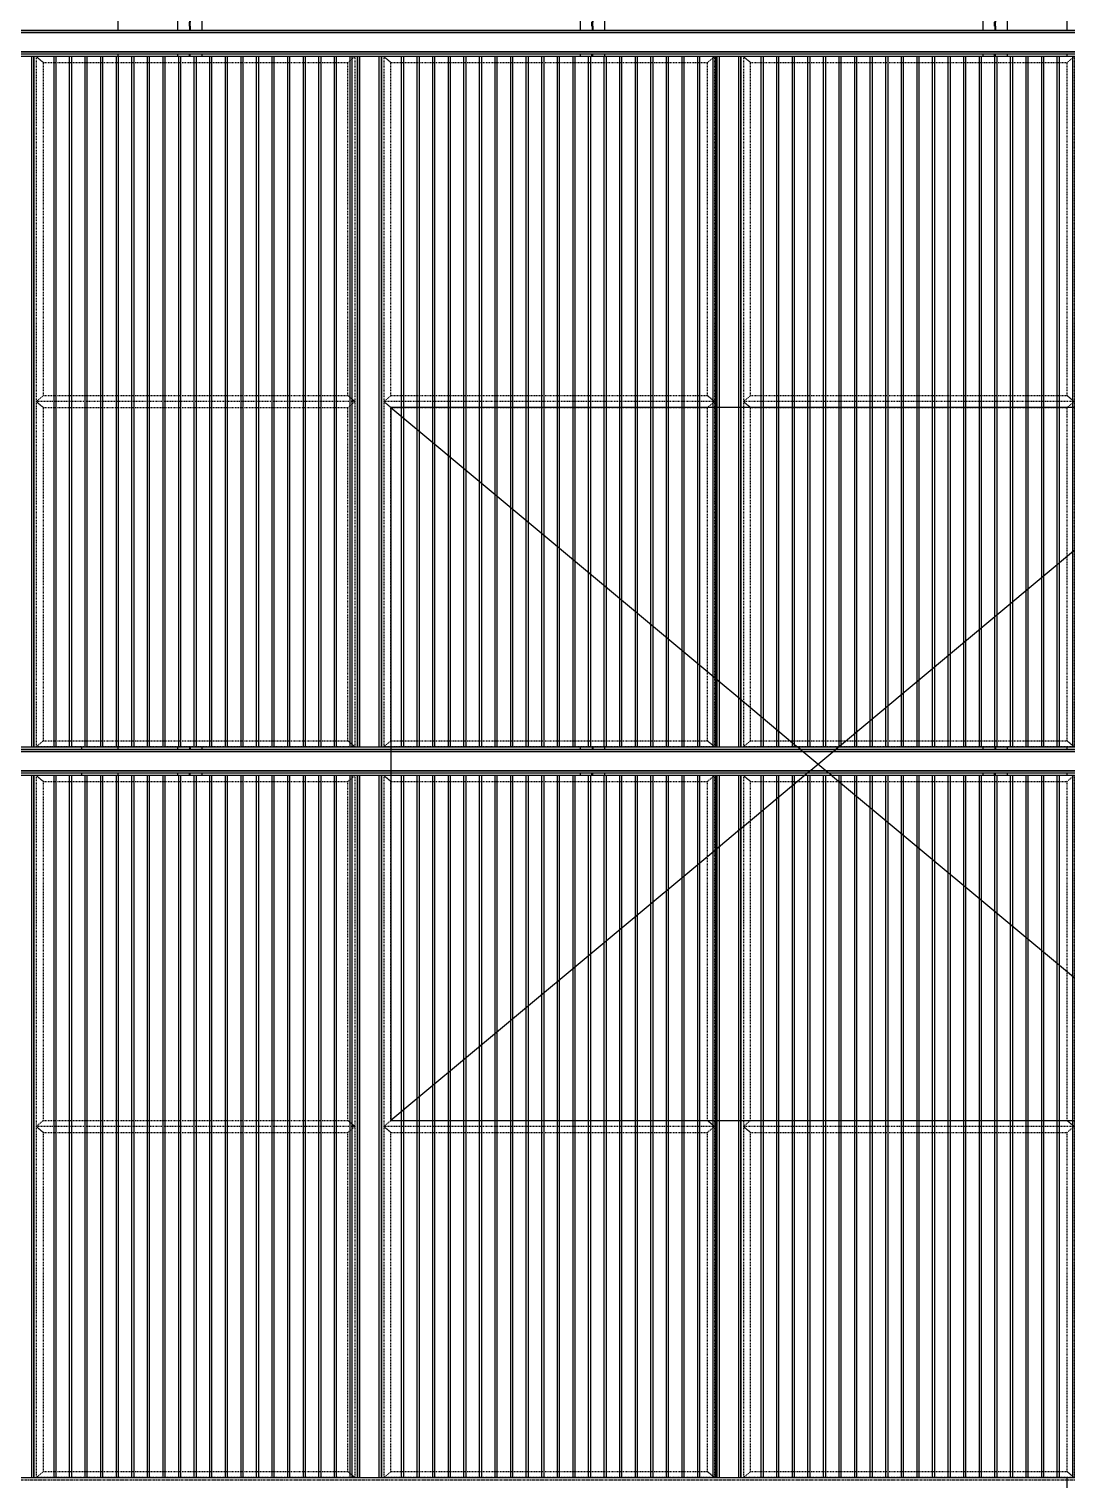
# Model space of a CAD drawing. Header units: millimetres. Extents: x 2519235 to 7246330, y 25937 to 201821.
# Drawn here: x 3255765 to 3260094, y 105290 to 111345 of the extents above; entities that cross this region are included whole.
import ezdxf
from ezdxf.enums import TextEntityAlignment as Align
from ezdxf.xclip import XClip

# ---------------------------------------------------------------- set-up
doc = ezdxf.new("R2010")
doc.units = ezdxf.units.MM
doc.header["$XCLIPFRAME"] = 0
for name, pattern in [('ACM_Grid2', [9, 6, -1, 1, -1]), ('DPA_Hidden 100', [6, 4, -2]), ('HIDDEN', [0.375, 0.25, -0.125]), ('HIDDEN2', [4.7625, 3.175, -1.5875]), ('TA_GL_005.00000', [13.75, 5, -1.25, 1.25, -1.25, 5]), ('TA_HL_001.00000', [6.5, 3.55, -2.95])]:
    doc.linetypes.add(name, pattern=pattern)
doc.layers.get('Defpoints').update_dxf_attribs({"color": 140})
for name, color, linetype in [('000 - 0_HIDE_OBJ_FRAMING_DEF_SUB_1', 250, 'Continuous'), ('000 - 0_SYM_DWG_GRID-BUBBLE_MAIN_COLOR_1', 1, 'Continuous'), ('000 - 0_SYM_DWG_GRIDLINE_MAIN_COLOR_251', 251, 'Continuous'), ('000 - 0_SYM_DWG_HIDDENlINE_SUB_COLOR_1', 2, 'Continuous'), ('010 - ASPG_EXTR_MAIN_COLOR_2', 2, 'Continuous'), ('010 - ASPG_EXTR_WIPEOUT_', 250, 'Continuous'), ('010 - ASPG_FRAMING_MAIN_COLOR_1', 3, 'Continuous'), ('010 - ASPG_FRAMING_MAIN_COLOR_2', 2, 'Continuous'), ('010 - ASPG_FRAMING_SUB_COLOR_2', 2, 'Continuous'), ('010 - ASPG_FRAMING_SUB_COLOR_3', 251, 'Continuous'), ('010 - ASPG_FRAMING_WIPEOUT_', 250, 'Continuous'), ('_[-125x65x6x8', 3, 'Continuous'), ('_PL-02', 1, 'Continuous'), ('_PLATE-SC', 32, 'Continuous'), ('_SC -100x100x6x8', 1, 'Continuous'), ('_งานโครงสร้าง', 251, 'Continuous'), ('G-ANNO-HATCH-G251', 7, 'Continuous')]:
    doc.layers.add(name, color=color, linetype=linetype)
doc.layers.add('ACM_Line_Grid Line _Existing__Lw2_', color=252, linetype='ACM_Grid2', lineweight=9)
doc.styles.add('Arial', font='arial.ttf', dxfattribs={"height": 300})
doc.styles.add('TA', font='', dxfattribs={"height": 4.5})
doc.styles.get('TA').set_extended_font_data('Cordia New')

# ---------------------------------------------------------------- blocks, each defined once
blk = doc.blocks.new('*U90')
at = {"color": 252, "linetype": 'HIDDEN2', "ltscale": 0.3}
blk.add_line((0, -26.5), (-3909.3, -26.5), dxfattribs=at)
blk.add_lwpolyline([(0, 32.5), (-3909.3, 32.5), (-3909.3, -32.5), (0, -32.5)], close=True)
blk = doc.blocks.new('_PL-01')
at = {"layer": 'G-ANNO-HATCH-G251'}
h = blk.add_hatch(dxfattribs=at)
h.set_pattern_fill('AR-CONC', color=250, scale=0.05)
h.set_pattern_definition([(50, (-178564.836, -85577.109), (9.10923345, -0.79695428), [0.9525, -10.4775]), (355, (-178564.836, -85577.109), (-1.76217107, 9.55284226), [0.762, -8.3820292]), (100.4514447, (-178564.077, -85577.176), (7.34706235, 8.7558876), [0.80950044, -8.90451223]), (46.1842, (-178564.836, -85574.569), (13.55395204, -2.1021164), [1.42875, -15.71625]), (96.6355576, (-178563.706, -85574.744), (11.8702067, 12.3713062), [1.2142512, -13.3567804]), (351.184151, (-178564.836, -85574.57), (11.8702067, 12.3713062), [1.1429984, -12.5729866]), (21, (-178563.566, -85575.204), (7.58071956, -5.1132599), [0.9525, -10.4775]), (326, (-178563.566, -85575.204), (3.0901014, 9.2093983), [0.762, -8.382]), (71.451445, (-178562.934, -85575.63), (10.67082096, 4.09613844), [0.80950044, -8.9044969]), (37.5, (-178564.8358, -85577.1093), (0.15443016, 4.227751944), [0, -8.2804, 0, -8.509, 0, -8.41375]), (7.5, (-178564.836, -85577.1093), (3.34098313, 5.00902874), [0, -4.8514, 0, -8.0899, 0, -3.20675]), (327.5, (-178567.668, -85577.1093), (6.77952976, -0.2864372), [0, -3.175, 0, -9.906, 0, -13.1445]), (317.5, (-178568.938, -85577.1093), (7.40645907, 1.27132455), [0, -4.1275, 0, -6.5786, 0, -9.3345])])
h.paths.add_polyline_path([(70, 0), (-70, 0), (-70, -10), (70, -10)])
h = blk.add_hatch(dxfattribs=at)
h.set_pattern_fill('ANSI32', color=250, scale=0.5, angle=90)
h.set_pattern_definition([(135, (-178371.5467, -85577.1093), (-3.36759605, -3.36759605), []), (135, (-178371.5467, -85574.8643), (-3.36759605, -3.36759605), [])])
h.paths.add_polyline_path([(70, -10), (-70, -10), (-70, -20), (70, -20)])
for points in [[(-70, 0), (70, 0), (70, -10), (-70, -10)], [(-70, -10), (70, -10), (70, -20), (-70, -20)]]:
    blk.add_lwpolyline(points, close=True)
at = {"layer": 'ACM_Line_Grid Line _Existing__Lw2_', "lineweight": 20}
blk.add_line((0, 0), (0, -20), dxfattribs=at)
blk = doc.blocks.new('*U133')
for p, q in [((-3, 3270), (-63, 3270)), ((-3, 3265), (-3, 3270)), ((-57.9, 3265), (-50, 3265)), ((-50, 5), (-50, 3265)), ((-50, 3265), (50, 3265)), ((50, 3265), (50, 5)), ((-3, 0), (-63, 0)), ((-57.9, 5), (-50, 5)), ((-50, 5), (50, 5)), ((-3, 5), (-3, 0))]:
    blk.add_line(p, q)
at = {"color": 252}
for p, q in [((-24.8, 3241.6), (-24.8, 3228.4)), ((-24.8, 3241.6), (-23.6, 3240.3)), ((-24.8, 3228.4), (-23.6, 3229.7)), ((-22.4, 3241.6), (-23.6, 3240.3)), ((-23.6, 3240.3), (-23.6, 3229.7)), ((-23.6, 3229.7), (-22.4, 3228.4)), ((-22.4, 3241.6), (-21.2, 3240.3)), ((-22.4, 3241.6), (-22.4, 3228.4)), ((-22.4, 3228.4), (-21.2, 3229.7)), ((-20, 3241.6), (-21.2, 3240.3)), ((-21.2, 3240.3), (-21.2, 3229.7)), ((-21.2, 3229.7), (-20, 3228.4)), ((-20, 3241.6), (-18.8, 3240.3)), ((-20, 3241.6), (-20, 3228.4)), ((-20, 3228.4), (-18.8, 3229.7)), ((-17.6, 3245.8), (-18.8, 3245)), ((-18.8, 3245), (-18.8, 3225)), ((-17.6, 3224.2), (-18.8, 3225)), ((-17.6, 3245.8), (-11, 3245.8)), ((-17.6, 3238.6), (-11, 3238.6)), ((-17.6, 3231.4), (-11, 3231.4)), ((-17.6, 3224.2), (-11, 3224.2)), ((-11, 3245.8), (-9.8, 3245)), ((-11, 3224.2), (-9.8, 3225)), ((-9.8, 3248.5), (-9.8, 3221.5)), ((-9.8, 3248.5), (-8, 3248.5)), ((-9.8, 3221.5), (-8, 3221.5)), ((-8, 3248.5), (-8, 3221.5)), ((4, 3221.5), (4, 3248.5)), ((5.8, 3248.5), (4, 3248.5)), ((5.8, 3221.5), (4, 3221.5)), ((5.8, 3221.5), (5.8, 3248.5)), ((7, 3245.8), (5.8, 3245)), ((7, 3224.2), (5.8, 3225)), ((13.6, 3245.8), (7, 3245.8)), ((13.6, 3238.6), (7, 3238.6)), ((13.6, 3231.4), (7, 3231.4)), ((13.6, 3224.2), (7, 3224.2)), ((13.6, 3245.8), (14.8, 3245)), ((13.6, 3224.2), (14.8, 3225)), ((14.8, 3225), (14.8, 3245)), ((22.6, 3245.8), (16, 3245.8)), ((22.6, 3238.6), (16, 3238.6)), ((22.6, 3231.4), (16, 3231.4)), ((22.6, 3224.2), (16, 3224.2)), ((22.6, 3245.8), (23.8, 3245)), ((22.6, 3224.2), (23.8, 3225)), ((23.8, 3225), (23.8, 3245)), ((25, 3241.6), (23.8, 3240.3)), ((25, 3228.4), (23.8, 3229.7)), ((26.2, 3240.3), (25, 3241.6)), ((25, 3228.4), (25, 3241.6)), ((25, 3228.4), (26.2, 3229.7)), ((27.4, 3241.6), (26.2, 3240.3)), ((26.2, 3229.7), (26.2, 3240.3)), ((27.4, 3228.4), (26.2, 3229.7)), ((28.6, 3240.3), (27.4, 3241.6)), ((27.4, 3228.4), (27.4, 3241.6)), ((27.4, 3228.4), (28.6, 3229.7)), ((29.8, 3241.6), (28.6, 3240.3)), ((28.6, 3240.3), (28.6, 3229.7)), ((29.8, 3228.4), (28.6, 3229.7)), ((29.8, 3228.4), (29.8, 3241.6)), ((-24.8, 28.4), (-24.8, 41.6)), ((-24.8, 41.6), (-23.6, 40.3)), ((-24.8, 28.4), (-23.6, 29.7)), ((-23.6, 40.3), (-22.4, 41.6)), ((-23.6, 29.7), (-23.6, 40.3)), ((-22.4, 28.4), (-23.6, 29.7)), ((-22.4, 41.6), (-21.2, 40.3)), ((-22.4, 28.4), (-22.4, 41.6)), ((-22.4, 28.4), (-21.2, 29.7)), ((-21.2, 40.3), (-20, 41.6)), ((-21.2, 29.7), (-21.2, 40.3)), ((-20, 28.4), (-21.2, 29.7)), ((-20, 41.6), (-18.8, 40.3)), ((-20, 28.4), (-20, 41.6)), ((-20, 28.4), (-18.8, 29.7)), ((-17.6, 45.8), (-18.8, 45)), ((-18.8, 25), (-18.8, 45)), ((-17.6, 24.2), (-18.8, 25)), ((-17.6, 45.8), (-11, 45.8)), ((-17.6, 38.6), (-11, 38.6)), ((-17.6, 31.4), (-11, 31.4)), ((-17.6, 24.2), (-11, 24.2)), ((-11, 45.8), (-9.8, 45)), ((-11, 24.2), (-9.8, 25)), ((-9.8, 21.5), (-9.8, 48.5)), ((-9.8, 48.5), (-8, 48.5)), ((-9.8, 21.5), (-8, 21.5)), ((-8, 21.5), (-8, 48.5)), ((4, 48.5), (4, 21.5)), ((5.8, 48.5), (4, 48.5)), ((5.8, 21.5), (4, 21.5)), ((5.8, 48.5), (5.8, 21.5)), ((7, 45.8), (5.8, 45)), ((7, 24.2), (5.8, 25)), ((13.6, 45.8), (7, 45.8)), ((13.6, 38.6), (7, 38.6)), ((13.6, 31.4), (7, 31.4)), ((13.6, 24.2), (7, 24.2)), ((13.6, 45.8), (14.8, 45)), ((13.6, 24.2), (14.8, 25)), ((14.8, 45), (14.8, 25)), ((22.6, 45.8), (16, 45.8)), ((22.6, 38.6), (16, 38.6)), ((22.6, 31.4), (16, 31.4)), ((22.6, 24.2), (16, 24.2)), ((22.6, 45.8), (23.8, 45)), ((22.6, 24.2), (23.8, 25)), ((23.8, 45), (23.8, 25)), ((25, 41.6), (23.8, 40.3)), ((25, 28.4), (23.8, 29.7)), ((25, 41.6), (26.2, 40.3)), ((25, 41.6), (25, 28.4)), ((26.2, 29.7), (25, 28.4)), ((27.4, 41.6), (26.2, 40.3)), ((26.2, 40.3), (26.2, 29.7)), ((27.4, 28.4), (26.2, 29.7)), ((27.4, 41.6), (28.6, 40.3)), ((27.4, 41.6), (27.4, 28.4)), ((28.6, 29.7), (27.4, 28.4)), ((29.8, 41.6), (28.6, 40.3)), ((28.6, 29.7), (28.6, 40.3)), ((29.8, 28.4), (28.6, 29.7)), ((29.8, 41.6), (29.8, 28.4))]:
    blk.add_line(p, q, dxfattribs=at)
at = {"color": 1, "linetype": 'HIDDEN'}
for p, q in [((-8, 3260), (-8, 3215.1)), ((-8, 10), (-8, 54.9))]:
    blk.add_line(p, q, dxfattribs=at)
at = {"color": 252, "linetype": 'HIDDEN', "ltscale": 0.1}
for p, q in [((-3, 3265), (-3, 5)), ((3, 5), (3, 3265))]:
    blk.add_line(p, q, dxfattribs=at)
at = {"color": 252}
for points in [[(-17.6, 3245.8, 0.325), (-17.6, 3238.6, 0.325), (-17.6, 3231.4, 0.325), (-17.6, 3224.2, 0.325)], [(-11, 3245.8, -0.325), (-11, 3238.6, -0.325), (-11, 3231.4, -0.325), (-11, 3224.2, -0.325)], [(7, 3224.2, -0.325), (7, 3231.4, -0.325), (7, 3238.6, -0.325), (7, 3245.8, -0.325)], [(13.6, 3224.2, 0.325), (13.6, 3231.4, 0.325), (13.6, 3238.6, 0.325), (13.6, 3245.8, 0.325)], [(22.6, 3224.2, 0.325), (22.6, 3231.4, 0.325), (22.6, 3238.6, 0.325), (22.6, 3245.8, 0.325)], [(-17.6, 24.2, -0.325), (-17.6, 31.4, -0.325), (-17.6, 38.6, -0.325), (-17.6, 45.8, -0.325)], [(-11, 24.2, 0.325), (-11, 31.4, 0.325), (-11, 38.6, 0.325), (-11, 45.8, 0.325)], [(7, 45.8, 0.325), (7, 38.6, 0.325), (7, 31.4, 0.325), (7, 24.2, 0.325)], [(13.6, 45.8, -0.325), (13.6, 38.6, -0.325), (13.6, 31.4, -0.325), (13.6, 24.2, -0.325)], [(22.6, 45.8, -0.325), (22.6, 38.6, -0.325), (22.6, 31.4, -0.325), (22.6, 24.2, -0.325)]]:
    blk.add_lwpolyline(points, format="xyb", dxfattribs=at)
for points in [[(16, 3245.8, 0.325), (16, 3238.6, 0.325), (16, 3231.4, 0.325), (16, 3224.2), (14.8, 3225), (14.8, 3245)], [(16, 24.2, -0.325), (16, 31.4, -0.325), (16, 38.6, -0.325), (16, 45.8), (14.8, 45), (14.8, 25)]]:
    blk.add_lwpolyline(points, format="xyb", close=True, dxfattribs=at)
for centre, start, end in [((-57.2, 3270.9), 188.47924, 263.15021), ((-57.2, -0.9), 96.84979, 171.52076)]:
    blk.add_arc(centre, 5.91, start, end)
for centre, radius, start, end in [((-18.3, 3235), 9.29, 134.32225, 225.67775), ((71.5, 3230.9), 47.7, 178.49035, 181.50965), ((23.3, 3235), 9.29, 314.32225, 45.67775), ((-18.3, 35), 9.29, 134.32225, 225.67775), ((71.5, 39.1), 47.7, 178.49035, 181.50965), ((23.3, 35), 9.29, 314.32225, 45.67775)]:
    blk.add_arc(centre, radius, start, end, dxfattribs=at)
at = {"color": 1, "linetype": 'HIDDEN'}
for centre, radius, start, end in [((-13, 3260), 5, 0, 90), ((-2.1, 3215.8), 5.91, 186.84979, 261.52076), ((-13, 10), 5, 270, 0), ((-2.1, 54.2), 5.91, 98.47924, 173.15021)]:
    blk.add_arc(centre, radius, start, end, dxfattribs=at)
at = {"layer": 'Defpoints'}
blk.add_line((0, 3270), (0, 0), dxfattribs=at)
blk = doc.blocks.new('*U139')
for p, q in [((-3, 4870), (-63, 4870)), ((-57.9, 4865), (-50, 4865)), ((-50, 5), (-50, 4865)), ((-50, 4865), (50, 4865)), ((-3, 4865), (-3, 4870)), ((50, 4865), (50, 5)), ((-3, 0), (-63, 0)), ((-57.9, 5), (-50, 5)), ((-50, 5), (50, 5)), ((-3, 5), (-3, 0))]:
    blk.add_line(p, q)
at = {"color": 252}
for p, q in [((-17.6, 4845.8), (-18.8, 4845)), ((-18.8, 4845), (-18.8, 4825)), ((-17.6, 4845.8), (-11, 4845.8)), ((-11, 4845.8), (-9.8, 4845)), ((-9.8, 4848.5), (-9.8, 4821.5)), ((-9.8, 4848.5), (-8, 4848.5)), ((-8, 4848.5), (-8, 4821.5)), ((4, 4821.5), (4, 4848.5)), ((5.8, 4848.5), (4, 4848.5)), ((5.8, 4821.5), (5.8, 4848.5)), ((7, 4845.8), (5.8, 4845)), ((13.6, 4845.8), (7, 4845.8)), ((13.6, 4845.8), (14.8, 4845)), ((14.8, 4825), (14.8, 4845)), ((22.6, 4845.8), (16, 4845.8)), ((22.6, 4845.8), (23.8, 4845)), ((23.8, 4825), (23.8, 4845)), ((-24.8, 4841.6), (-24.8, 4828.4)), ((-24.8, 4841.6), (-23.6, 4840.3)), ((-24.8, 4828.4), (-23.6, 4829.7)), ((-22.4, 4841.6), (-23.6, 4840.3)), ((-23.6, 4840.3), (-23.6, 4829.7)), ((-23.6, 4829.7), (-22.4, 4828.4)), ((-22.4, 4841.6), (-21.2, 4840.3)), ((-22.4, 4841.6), (-22.4, 4828.4)), ((-22.4, 4828.4), (-21.2, 4829.7)), ((-20, 4841.6), (-21.2, 4840.3)), ((-21.2, 4840.3), (-21.2, 4829.7)), ((-21.2, 4829.7), (-20, 4828.4)), ((-20, 4841.6), (-18.8, 4840.3)), ((-20, 4841.6), (-20, 4828.4)), ((-20, 4828.4), (-18.8, 4829.7)), ((-17.6, 4824.2), (-18.8, 4825)), ((-17.6, 4838.6), (-11, 4838.6)), ((-17.6, 4831.4), (-11, 4831.4)), ((-17.6, 4824.2), (-11, 4824.2)), ((-11, 4824.2), (-9.8, 4825)), ((-9.8, 4821.5), (-8, 4821.5)), ((5.8, 4821.5), (4, 4821.5)), ((7, 4824.2), (5.8, 4825)), ((13.6, 4838.6), (7, 4838.6)), ((13.6, 4831.4), (7, 4831.4)), ((13.6, 4824.2), (7, 4824.2)), ((13.6, 4824.2), (14.8, 4825)), ((22.6, 4838.6), (16, 4838.6)), ((22.6, 4831.4), (16, 4831.4)), ((22.6, 4824.2), (16, 4824.2)), ((22.6, 4824.2), (23.8, 4825)), ((25, 4841.6), (23.8, 4840.3)), ((25, 4828.4), (23.8, 4829.7)), ((26.2, 4840.3), (25, 4841.6)), ((25, 4828.4), (25, 4841.6)), ((25, 4828.4), (26.2, 4829.7)), ((27.4, 4841.6), (26.2, 4840.3)), ((26.2, 4829.7), (26.2, 4840.3)), ((27.4, 4828.4), (26.2, 4829.7)), ((28.6, 4840.3), (27.4, 4841.6)), ((27.4, 4828.4), (27.4, 4841.6)), ((27.4, 4828.4), (28.6, 4829.7)), ((29.8, 4841.6), (28.6, 4840.3)), ((28.6, 4840.3), (28.6, 4829.7)), ((29.8, 4828.4), (28.6, 4829.7)), ((29.8, 4828.4), (29.8, 4841.6)), ((-24.8, 28.4), (-24.8, 41.6)), ((-24.8, 41.6), (-23.6, 40.3)), ((-24.8, 28.4), (-23.6, 29.7)), ((-23.6, 40.3), (-22.4, 41.6)), ((-23.6, 29.7), (-23.6, 40.3)), ((-22.4, 28.4), (-23.6, 29.7)), ((-22.4, 41.6), (-21.2, 40.3)), ((-22.4, 28.4), (-22.4, 41.6)), ((-22.4, 28.4), (-21.2, 29.7)), ((-21.2, 40.3), (-20, 41.6)), ((-21.2, 29.7), (-21.2, 40.3)), ((-20, 28.4), (-21.2, 29.7)), ((-20, 41.6), (-18.8, 40.3)), ((-20, 28.4), (-20, 41.6)), ((-20, 28.4), (-18.8, 29.7)), ((-17.6, 45.8), (-18.8, 45)), ((-18.8, 25), (-18.8, 45)), ((-17.6, 24.2), (-18.8, 25)), ((-17.6, 45.8), (-11, 45.8)), ((-17.6, 38.6), (-11, 38.6)), ((-17.6, 31.4), (-11, 31.4)), ((-17.6, 24.2), (-11, 24.2)), ((-11, 45.8), (-9.8, 45)), ((-11, 24.2), (-9.8, 25)), ((-9.8, 21.5), (-9.8, 48.5)), ((-9.8, 48.5), (-8, 48.5)), ((-9.8, 21.5), (-8, 21.5)), ((-8, 21.5), (-8, 48.5)), ((4, 48.5), (4, 21.5)), ((5.8, 48.5), (4, 48.5)), ((5.8, 21.5), (4, 21.5)), ((5.8, 48.5), (5.8, 21.5)), ((7, 45.8), (5.8, 45)), ((7, 24.2), (5.8, 25)), ((13.6, 45.8), (7, 45.8)), ((13.6, 38.6), (7, 38.6)), ((13.6, 31.4), (7, 31.4)), ((13.6, 24.2), (7, 24.2)), ((13.6, 45.8), (14.8, 45)), ((13.6, 24.2), (14.8, 25)), ((14.8, 45), (14.8, 25)), ((22.6, 45.8), (16, 45.8)), ((22.6, 38.6), (16, 38.6)), ((22.6, 31.4), (16, 31.4)), ((22.6, 24.2), (16, 24.2)), ((22.6, 45.8), (23.8, 45)), ((22.6, 24.2), (23.8, 25)), ((23.8, 45), (23.8, 25)), ((25, 41.6), (23.8, 40.3)), ((25, 28.4), (23.8, 29.7)), ((25, 41.6), (26.2, 40.3)), ((25, 41.6), (25, 28.4)), ((26.2, 29.7), (25, 28.4)), ((27.4, 41.6), (26.2, 40.3)), ((26.2, 40.3), (26.2, 29.7)), ((27.4, 28.4), (26.2, 29.7)), ((27.4, 41.6), (28.6, 40.3)), ((27.4, 41.6), (27.4, 28.4)), ((28.6, 29.7), (27.4, 28.4)), ((29.8, 41.6), (28.6, 40.3)), ((28.6, 29.7), (28.6, 40.3)), ((29.8, 28.4), (28.6, 29.7)), ((29.8, 41.6), (29.8, 28.4))]:
    blk.add_line(p, q, dxfattribs=at)
at = {"color": 1, "linetype": 'HIDDEN'}
for p, q in [((-8, 4860), (-8, 4815.1)), ((-8, 10), (-8, 54.9))]:
    blk.add_line(p, q, dxfattribs=at)
at = {"color": 252, "linetype": 'HIDDEN', "ltscale": 0.1}
for p, q in [((-3, 4865), (-3, 5)), ((3, 5), (3, 4865))]:
    blk.add_line(p, q, dxfattribs=at)
at = {"color": 252}
for points in [[(-17.6, 4845.8, 0.325), (-17.6, 4838.6, 0.325), (-17.6, 4831.4, 0.325), (-17.6, 4824.2, 0.325)], [(-11, 4845.8, -0.325), (-11, 4838.6, -0.325), (-11, 4831.4, -0.325), (-11, 4824.2, -0.325)], [(7, 4824.2, -0.325), (7, 4831.4, -0.325), (7, 4838.6, -0.325), (7, 4845.8, -0.325)], [(13.6, 4824.2, 0.325), (13.6, 4831.4, 0.325), (13.6, 4838.6, 0.325), (13.6, 4845.8, 0.325)], [(22.6, 4824.2, 0.325), (22.6, 4831.4, 0.325), (22.6, 4838.6, 0.325), (22.6, 4845.8, 0.325)], [(-17.6, 24.2, -0.325), (-17.6, 31.4, -0.325), (-17.6, 38.6, -0.325), (-17.6, 45.8, -0.325)], [(-11, 24.2, 0.325), (-11, 31.4, 0.325), (-11, 38.6, 0.325), (-11, 45.8, 0.325)], [(7, 45.8, 0.325), (7, 38.6, 0.325), (7, 31.4, 0.325), (7, 24.2, 0.325)], [(13.6, 45.8, -0.325), (13.6, 38.6, -0.325), (13.6, 31.4, -0.325), (13.6, 24.2, -0.325)], [(22.6, 45.8, -0.325), (22.6, 38.6, -0.325), (22.6, 31.4, -0.325), (22.6, 24.2, -0.325)]]:
    blk.add_lwpolyline(points, format="xyb", dxfattribs=at)
for points in [[(16, 4845.8, 0.325), (16, 4838.6, 0.325), (16, 4831.4, 0.325), (16, 4824.2), (14.8, 4825), (14.8, 4845)], [(16, 24.2, -0.325), (16, 31.4, -0.325), (16, 38.6, -0.325), (16, 45.8), (14.8, 45), (14.8, 25)]]:
    blk.add_lwpolyline(points, format="xyb", close=True, dxfattribs=at)
for centre, start, end in [((-57.2, 4870.9), 188.47924, 263.15021), ((-57.2, -0.9), 96.84979, 171.52076)]:
    blk.add_arc(centre, 5.91, start, end)
at = {"color": 1, "linetype": 'HIDDEN'}
for centre, radius, start, end in [((-13, 4860), 5, 0, 90), ((-2.1, 4815.8), 5.91, 186.84979, 261.52076), ((-13, 10), 5, 270, 0), ((-2.1, 54.2), 5.91, 98.47924, 173.15021)]:
    blk.add_arc(centre, radius, start, end, dxfattribs=at)
at = {"color": 252}
for centre, radius, start, end in [((-18.3, 4835), 9.29, 134.32225, 225.67775), ((71.5, 4830.9), 47.7, 178.49035, 181.50965), ((23.3, 4835), 9.29, 314.32225, 45.67775), ((-18.3, 35), 9.29, 134.32225, 225.67775), ((71.5, 39.1), 47.7, 178.49035, 181.50965), ((23.3, 35), 9.29, 314.32225, 45.67775)]:
    blk.add_arc(centre, radius, start, end, dxfattribs=at)
at = {"layer": 'Defpoints'}
blk.add_line((0, 4870), (0, 0), dxfattribs=at)
blk = doc.blocks.new('_PL-02')
at = {"layer": 'G-ANNO-HATCH-G251'}
h = blk.add_hatch(dxfattribs=at)
h.set_pattern_fill('ANSI32', color=250, scale=0.5, angle=90)
h.set_pattern_definition([(135, (-178371.5467, -85567.1093), (-3.36759605, -3.36759605), []), (135, (-178371.5467, -85564.8643), (-3.36759605, -3.36759605), [])])
h.paths.add_polyline_path([(70, 0), (-70, 0), (-70, -10), (70, -10)])
blk.add_lwpolyline([(-70, 0), (70, 0), (70, -10), (-70, -10)], close=True)
at = {"layer": 'ACM_Line_Grid Line _Existing__Lw2_', "lineweight": 20}
blk.add_line((0, 0), (0, -10), dxfattribs=at)
blk = doc.blocks.new('W-1-PP17-ENT1_REV02_20260415-163809_PP17_ENT1_SE_ELE3')
at = {"layer": '_งานโครงสร้าง', "extrusion": (-1.22465e-16, 1, 0)}
for p, q in [((17309.8, 116340), (17309.8, 100790)), ((13350.6, 110840), (17309.8, 110840)), ((13350.6, 110240), (17309.8, 110240)), ((10789.9, 106940), (17309.8, 106940)), ((10789.9, 106340), (17309.8, 106340))]:
    blk.add_line(p, q, dxfattribs=at)
at = {"layer": '_งานโครงสร้าง'}
blk.add_line((13350.6, 114690), (13350.6, 106940), dxfattribs=at)
at = {"layer": '_[-125x65x6x8', "color": 2}
for p in [(17284.8, 109640), (17284.8, 108865), (17284.8, 107715)]:
    blk.add_blockref('*U90', p, dxfattribs=at)
at = {"layer": '_PL-02'}
for p in [(13650.6, 110240), (15330.2, 110240), (17009.8, 110240)]:
    blk.add_blockref('_PL-02', p, dxfattribs=at)
at = {"layer": '_PLATE-SC', "xscale": -1, "rotation": 180}
for p in [(13650.6, 110840), (15330.2, 110840), (17009.8, 110840), (13650.6, 106940), (15330.2, 106940), (17009.8, 106940)]:
    blk.add_blockref('_PL-01', p, dxfattribs=at)
at = {"layer": '_SC -100x100x6x8'}
for name, p in [('*U139', (13650.6, 110860)), ('*U139', (15330.2, 110860)), ('*U139', (17009.8, 110860)), ('*U133', (13650.6, 106960)), ('*U133', (15330.2, 106960)), ('*U133', (17009.8, 106960))]:
    blk.add_blockref(name, p, dxfattribs=at)
blk = doc.blocks.new('A$C9a10139f')
at = {"layer": '000 - 0_HIDE_OBJ_FRAMING_DEF_SUB_1', "linetype": 'DPA_Hidden 100'}
blk.add_line((-11750, 1790), (-6525, 1790), dxfattribs=at)
blk = doc.blocks.new('*U972')
at = {"layer": '000 - 0_SYM_DWG_GRIDLINE_MAIN_COLOR_251', "linetype": 'ByBlock', "ltscale": 5}
blk.add_line((20, 0), (-348.8, 0), dxfattribs=at)
at = {"style": 'TA', "flags": 1}
blk.add_attdef('LOCATION', (6, -6), '', height=4.5, rotation=270, dxfattribs=at)
at = {"layer": '000 - 0_SYM_DWG_GRID-BUBBLE_MAIN_COLOR_1', "style": 'Arial'}
blk.add_attdef('GRID-HEAD', text='', height=4, rotation=90, dxfattribs=at).set_placement((42.25, 0), align=Align.MIDDLE_CENTER)
blk = doc.blocks.new('*U996')
at = {"layer": '000 - 0_SYM_DWG_GRIDLINE_MAIN_COLOR_251', "linetype": 'ByBlock', "ltscale": 5}
blk.add_line((20, 0), (-878, 0), dxfattribs=at)
at = {"style": 'TA', "flags": 1}
blk.add_attdef('LOCATION', (6, -6), '', height=4.5, rotation=270, dxfattribs=at)
blk = doc.blocks.new('W-1-PP17-ENT1_REV02_20260415-163734_PP17_ENT1_ELE3_DIMS')
at = {"layer": '000 - 0_SYM_DWG_GRIDLINE_MAIN_COLOR_251', "linetype": 'TA_GL_005.00000', "xscale": 50, "yscale": 50, "zscale": 50}
for name, p, rotation in [('*U972', (13200, 100000), 270), ('*U996', (-18300, 110940), 180), ('*U996', (-18300, 107040), 180)]:
    blk.add_blockref(name, p, dxfattribs=dict(at, rotation=rotation))
blk = doc.blocks.new('*U1281')
blk.add_wipeout([(50, 0), (1400, 0), (1400, 2930), (50, 2930)]).dxf.layer = '010 - ASPG_EXTR_WIPEOUT_'
at = {"layer": '010 - ASPG_EXTR_MAIN_COLOR_2'}
for points in [[(133.2, 0), (143.4, 0), (143.4, 2930), (133.2, 2930)], [(198.2, 0), (208.4, 0), (208.4, 2930), (198.2, 2930)], [(263.2, 0), (273.4, 0), (273.4, 2930), (263.2, 2930)], [(328.2, 0), (338.4, 0), (338.4, 2930), (328.2, 2930)], [(393.2, 0), (403.4, 0), (403.4, 2930), (393.2, 2930)], [(458.2, 0), (468.4, 0), (468.4, 2930), (458.2, 2930)], [(523.2, 0), (533.4, 0), (533.4, 2930), (523.2, 2930)], [(588.2, 0), (598.4, 0), (598.4, 2930), (588.2, 2930)], [(653.2, 0), (663.4, 0), (663.4, 2930), (653.2, 2930)], [(718.2, 0), (728.4, 0), (728.4, 2930), (718.2, 2930)], [(783.2, 0), (793.4, 0), (793.4, 2930), (783.2, 2930)], [(848.2, 0), (858.4, 0), (858.4, 2930), (848.2, 2930)], [(913.2, 0), (923.4, 0), (923.4, 2930), (913.2, 2930)], [(978.2, 0), (988.4, 0), (988.4, 2930), (978.2, 2930)], [(1043.2, 0), (1053.4, 0), (1053.4, 2930), (1043.2, 2930)], [(1108.2, 0), (1118.4, 0), (1118.4, 2930), (1108.2, 2930)], [(1173.2, 0), (1183.4, 0), (1183.4, 2930), (1173.2, 2930)], [(1238.2, 0), (1248.4, 0), (1248.4, 2930), (1238.2, 2930)], [(1303.2, 0), (1313.4, 0), (1313.4, 2930), (1303.2, 2930)]]:
    blk.add_lwpolyline(points, close=True, dxfattribs=at)
at = {"layer": '010 - ASPG_FRAMING_SUB_COLOR_2'}
blk.add_lwpolyline([(50, 0), (1400, 0), (1400, 2930), (50, 2930)], close=True, dxfattribs=at)
for points in [[(-50, 0), (50, 0), (50, 2930), (-50, 2930)], [(1400, 0), (1500, 0), (1500, 2930), (1400, 2930)]]:
    blk.add_wipeout(points).dxf.layer = '010 - ASPG_EXTR_WIPEOUT_'
at = {"layer": '010 - ASPG_EXTR_MAIN_COLOR_2'}
blk.add_lwpolyline([(1368.2, 0), (1378.4, 0), (1378.4, 2930), (1368.2, 2930)], close=True, dxfattribs=at)
at = {"layer": '010 - ASPG_FRAMING_MAIN_COLOR_1'}
for points in [[(-50, 0), (-40, 0), (-40, 2930), (-50, 2930)], [(40, 0), (50, 0), (50, 2930), (40, 2930)], [(1400, 0), (1410, 0), (1410, 2930), (1400, 2930)], [(1490, 0), (1500, 0), (1500, 2930), (1490, 2930)]]:
    blk.add_lwpolyline(points, close=True, dxfattribs=at)
at = {"layer": '010 - ASPG_FRAMING_SUB_COLOR_2'}
for points in [[(-50, 0), (50, 0), (50, 2930), (-50, 2930)], [(1400, 0), (1500, 0), (1500, 2930), (1400, 2930)]]:
    blk.add_lwpolyline(points, close=True, dxfattribs=at)
blk = doc.blocks.new('*U1321')
blk.add_wipeout([(50, 0), (1450, 0), (1450, 2930), (50, 2930)]).dxf.layer = '010 - ASPG_EXTR_WIPEOUT_'
at = {"layer": '010 - ASPG_EXTR_MAIN_COLOR_2'}
for points in [[(133.2, 0), (143.4, 0), (143.4, 2930), (133.2, 2930)], [(198.2, 0), (208.4, 0), (208.4, 2930), (198.2, 2930)], [(263.2, 0), (273.4, 0), (273.4, 2930), (263.2, 2930)], [(328.2, 0), (338.4, 0), (338.4, 2930), (328.2, 2930)], [(393.2, 0), (403.4, 0), (403.4, 2930), (393.2, 2930)], [(458.2, 0), (468.4, 0), (468.4, 2930), (458.2, 2930)], [(523.2, 0), (533.4, 0), (533.4, 2930), (523.2, 2930)], [(588.2, 0), (598.4, 0), (598.4, 2930), (588.2, 2930)], [(653.2, 0), (663.4, 0), (663.4, 2930), (653.2, 2930)], [(718.2, 0), (728.4, 0), (728.4, 2930), (718.2, 2930)], [(783.2, 0), (793.4, 0), (793.4, 2930), (783.2, 2930)], [(848.2, 0), (858.4, 0), (858.4, 2930), (848.2, 2930)], [(913.2, 0), (923.4, 0), (923.4, 2930), (913.2, 2930)], [(978.2, 0), (988.4, 0), (988.4, 2930), (978.2, 2930)], [(1043.2, 0), (1053.4, 0), (1053.4, 2930), (1043.2, 2930)], [(1108.2, 0), (1118.4, 0), (1118.4, 2930), (1108.2, 2930)], [(1173.2, 0), (1183.4, 0), (1183.4, 2930), (1173.2, 2930)], [(1238.2, 0), (1248.4, 0), (1248.4, 2930), (1238.2, 2930)], [(1303.2, 0), (1313.4, 0), (1313.4, 2930), (1303.2, 2930)], [(1368.2, 0), (1378.4, 0), (1378.4, 2930), (1368.2, 2930)]]:
    blk.add_lwpolyline(points, close=True, dxfattribs=at)
at = {"layer": '010 - ASPG_FRAMING_SUB_COLOR_2'}
blk.add_lwpolyline([(50, 0), (1450, 0), (1450, 2930), (50, 2930)], close=True, dxfattribs=at)
for points in [[(-50, 0), (50, 0), (50, 2930), (-50, 2930)], [(1450, 0), (1550, 0), (1550, 2930), (1450, 2930)]]:
    blk.add_wipeout(points).dxf.layer = '010 - ASPG_EXTR_WIPEOUT_'
at = {"layer": '010 - ASPG_EXTR_MAIN_COLOR_2'}
blk.add_lwpolyline([(1433.2, 0), (1443.4, 0), (1443.4, 2930), (1433.2, 2930)], close=True, dxfattribs=at)
at = {"layer": '010 - ASPG_FRAMING_MAIN_COLOR_1'}
for points in [[(-50, 0), (-40, 0), (-40, 2930), (-50, 2930)], [(40, 0), (50, 0), (50, 2930), (40, 2930)], [(1450, 0), (1460, 0), (1460, 2930), (1450, 2930)], [(1540, 0), (1550, 0), (1550, 2930), (1540, 2930)]]:
    blk.add_lwpolyline(points, close=True, dxfattribs=at)
at = {"layer": '010 - ASPG_FRAMING_SUB_COLOR_2'}
for points in [[(-50, 0), (50, 0), (50, 2930), (-50, 2930)], [(1450, 0), (1550, 0), (1550, 2930), (1450, 2930)]]:
    blk.add_lwpolyline(points, close=True, dxfattribs=at)
blk = doc.blocks.new('*U1322')
blk.add_wipeout([(50, 0), (1450, 0), (1450, 2930), (50, 2930)]).dxf.layer = '010 - ASPG_EXTR_WIPEOUT_'
at = {"layer": '010 - ASPG_EXTR_MAIN_COLOR_2'}
for points in [[(133.2, 0), (143.4, 0), (143.4, 2930), (133.2, 2930)], [(198.2, 0), (208.4, 0), (208.4, 2930), (198.2, 2930)], [(263.2, 0), (273.4, 0), (273.4, 2930), (263.2, 2930)], [(328.2, 0), (338.4, 0), (338.4, 2930), (328.2, 2930)], [(393.2, 0), (403.4, 0), (403.4, 2930), (393.2, 2930)], [(458.2, 0), (468.4, 0), (468.4, 2930), (458.2, 2930)], [(523.2, 0), (533.4, 0), (533.4, 2930), (523.2, 2930)], [(588.2, 0), (598.4, 0), (598.4, 2930), (588.2, 2930)], [(653.2, 0), (663.4, 0), (663.4, 2930), (653.2, 2930)], [(718.2, 0), (728.4, 0), (728.4, 2930), (718.2, 2930)], [(783.2, 0), (793.4, 0), (793.4, 2930), (783.2, 2930)], [(848.2, 0), (858.4, 0), (858.4, 2930), (848.2, 2930)], [(913.2, 0), (923.4, 0), (923.4, 2930), (913.2, 2930)], [(978.2, 0), (988.4, 0), (988.4, 2930), (978.2, 2930)], [(1043.2, 0), (1053.4, 0), (1053.4, 2930), (1043.2, 2930)], [(1108.2, 0), (1118.4, 0), (1118.4, 2930), (1108.2, 2930)], [(1173.2, 0), (1183.4, 0), (1183.4, 2930), (1173.2, 2930)], [(1238.2, 0), (1248.4, 0), (1248.4, 2930), (1238.2, 2930)], [(1303.2, 0), (1313.4, 0), (1313.4, 2930), (1303.2, 2930)], [(1368.2, 0), (1378.4, 0), (1378.4, 2930), (1368.2, 2930)]]:
    blk.add_lwpolyline(points, close=True, dxfattribs=at)
at = {"layer": '010 - ASPG_FRAMING_SUB_COLOR_2'}
blk.add_lwpolyline([(50, 0), (1450, 0), (1450, 2930), (50, 2930)], close=True, dxfattribs=at)
for points in [[(-50, 0), (50, 0), (50, 2930), (-50, 2930)], [(1450, 0), (1550, 0), (1550, 2930), (1450, 2930)]]:
    blk.add_wipeout(points).dxf.layer = '010 - ASPG_EXTR_WIPEOUT_'
at = {"layer": '010 - ASPG_EXTR_MAIN_COLOR_2'}
blk.add_lwpolyline([(1433.2, 0), (1443.4, 0), (1443.4, 2930), (1433.2, 2930)], close=True, dxfattribs=at)
at = {"layer": '010 - ASPG_FRAMING_MAIN_COLOR_1'}
for points in [[(-50, 0), (-40, 0), (-40, 2930), (-50, 2930)], [(40, 0), (50, 0), (50, 2930), (40, 2930)], [(1450, 0), (1460, 0), (1460, 2930), (1450, 2930)], [(1540, 0), (1550, 0), (1550, 2930), (1540, 2930)]]:
    blk.add_lwpolyline(points, close=True, dxfattribs=at)
at = {"layer": '010 - ASPG_FRAMING_SUB_COLOR_2'}
for points in [[(-50, 0), (50, 0), (50, 2930), (-50, 2930)], [(1450, 0), (1550, 0), (1550, 2930), (1450, 2930)]]:
    blk.add_lwpolyline(points, close=True, dxfattribs=at)
blk = doc.blocks.new('*U1310')
blk.add_wipeout([(0, -40), (5259, -40), (5259, 40), (0, 40)]).dxf.layer = '010 - ASPG_FRAMING_WIPEOUT_'
at = {"layer": '010 - ASPG_FRAMING_MAIN_COLOR_2'}
blk.add_lwpolyline([(0, -40), (5259, -40), (5259, 40), (0, 40)], close=True, dxfattribs=at)
for points in [[(0, 40), (5334, 40), (5334, 50), (0, 50)], [(0, -50), (5334, -50), (5334, -40), (0, -40)]]:
    blk.add_wipeout(points).dxf.layer = '010 - ASPG_FRAMING_WIPEOUT_'
at = {"layer": '010 - ASPG_FRAMING_MAIN_COLOR_1'}
for points in [[(0, 40), (5334, 40), (5334, 50), (0, 50)], [(0, -50), (5334, -50), (5334, -40), (0, -40)]]:
    blk.add_lwpolyline(points, close=True, dxfattribs=at)
blk = doc.blocks.new('*U1311')
blk.add_wipeout([(0, -40), (5259, -40), (5259, 40), (0, 40)]).dxf.layer = '010 - ASPG_FRAMING_WIPEOUT_'
at = {"layer": '010 - ASPG_FRAMING_MAIN_COLOR_2'}
blk.add_lwpolyline([(0, -40), (5259, -40), (5259, 40), (0, 40)], close=True, dxfattribs=at)
for points in [[(0, 40), (5334, 40), (5334, 50), (0, 50)], [(0, -50), (5334, -50), (5334, -40), (0, -40)]]:
    blk.add_wipeout(points).dxf.layer = '010 - ASPG_FRAMING_WIPEOUT_'
at = {"layer": '010 - ASPG_FRAMING_MAIN_COLOR_1'}
for points in [[(0, 40), (5334, 40), (5334, 50), (0, 50)], [(0, -50), (5334, -50), (5334, -40), (0, -40)]]:
    blk.add_lwpolyline(points, close=True, dxfattribs=at)
blk = doc.blocks.new('*U1278')
blk.add_wipeout([(50, 0), (1400, 0), (1400, 2880), (50, 2880)]).dxf.layer = '010 - ASPG_EXTR_WIPEOUT_'
at = {"layer": '010 - ASPG_EXTR_MAIN_COLOR_2'}
for points in [[(133.2, 0), (143.4, 0), (143.4, 2880), (133.2, 2880)], [(198.2, 0), (208.4, 0), (208.4, 2880), (198.2, 2880)], [(263.2, 0), (273.4, 0), (273.4, 2880), (263.2, 2880)], [(328.2, 0), (338.4, 0), (338.4, 2880), (328.2, 2880)], [(393.2, 0), (403.4, 0), (403.4, 2880), (393.2, 2880)], [(458.2, 0), (468.4, 0), (468.4, 2880), (458.2, 2880)], [(523.2, 0), (533.4, 0), (533.4, 2880), (523.2, 2880)], [(588.2, 0), (598.4, 0), (598.4, 2880), (588.2, 2880)], [(653.2, 0), (663.4, 0), (663.4, 2880), (653.2, 2880)], [(718.2, 0), (728.4, 0), (728.4, 2880), (718.2, 2880)], [(783.2, 0), (793.4, 0), (793.4, 2880), (783.2, 2880)], [(848.2, 0), (858.4, 0), (858.4, 2880), (848.2, 2880)], [(913.2, 0), (923.4, 0), (923.4, 2880), (913.2, 2880)], [(978.2, 0), (988.4, 0), (988.4, 2880), (978.2, 2880)], [(1043.2, 0), (1053.4, 0), (1053.4, 2880), (1043.2, 2880)], [(1108.2, 0), (1118.4, 0), (1118.4, 2880), (1108.2, 2880)], [(1173.2, 0), (1183.4, 0), (1183.4, 2880), (1173.2, 2880)], [(1238.2, 0), (1248.4, 0), (1248.4, 2880), (1238.2, 2880)], [(1303.2, 0), (1313.4, 0), (1313.4, 2880), (1303.2, 2880)]]:
    blk.add_lwpolyline(points, close=True, dxfattribs=at)
at = {"layer": '010 - ASPG_FRAMING_SUB_COLOR_2'}
blk.add_lwpolyline([(50, 0), (1400, 0), (1400, 2880), (50, 2880)], close=True, dxfattribs=at)
for points in [[(-50, 0), (50, 0), (50, 2880), (-50, 2880)], [(1400, 0), (1500, 0), (1500, 2880), (1400, 2880)]]:
    blk.add_wipeout(points).dxf.layer = '010 - ASPG_EXTR_WIPEOUT_'
at = {"layer": '010 - ASPG_EXTR_MAIN_COLOR_2'}
blk.add_lwpolyline([(1368.2, 0), (1378.4, 0), (1378.4, 2880), (1368.2, 2880)], close=True, dxfattribs=at)
at = {"layer": '010 - ASPG_FRAMING_MAIN_COLOR_1'}
for points in [[(-50, 0), (-40, 0), (-40, 2880), (-50, 2880)], [(40, 0), (50, 0), (50, 2880), (40, 2880)], [(1400, 0), (1410, 0), (1410, 2880), (1400, 2880)], [(1490, 0), (1500, 0), (1500, 2880), (1490, 2880)]]:
    blk.add_lwpolyline(points, close=True, dxfattribs=at)
at = {"layer": '010 - ASPG_FRAMING_SUB_COLOR_2'}
for points in [[(-50, 0), (50, 0), (50, 2880), (-50, 2880)], [(1400, 0), (1500, 0), (1500, 2880), (1400, 2880)]]:
    blk.add_lwpolyline(points, close=True, dxfattribs=at)
blk = doc.blocks.new('*U1279')
blk.add_wipeout([(50, 0), (1450, 0), (1450, 2880), (50, 2880)]).dxf.layer = '010 - ASPG_EXTR_WIPEOUT_'
at = {"layer": '010 - ASPG_EXTR_MAIN_COLOR_2'}
for points in [[(133.2, 0), (143.4, 0), (143.4, 2880), (133.2, 2880)], [(198.2, 0), (208.4, 0), (208.4, 2880), (198.2, 2880)], [(263.2, 0), (273.4, 0), (273.4, 2880), (263.2, 2880)], [(328.2, 0), (338.4, 0), (338.4, 2880), (328.2, 2880)], [(393.2, 0), (403.4, 0), (403.4, 2880), (393.2, 2880)], [(458.2, 0), (468.4, 0), (468.4, 2880), (458.2, 2880)], [(523.2, 0), (533.4, 0), (533.4, 2880), (523.2, 2880)], [(588.2, 0), (598.4, 0), (598.4, 2880), (588.2, 2880)], [(653.2, 0), (663.4, 0), (663.4, 2880), (653.2, 2880)], [(718.2, 0), (728.4, 0), (728.4, 2880), (718.2, 2880)], [(783.2, 0), (793.4, 0), (793.4, 2880), (783.2, 2880)], [(848.2, 0), (858.4, 0), (858.4, 2880), (848.2, 2880)], [(913.2, 0), (923.4, 0), (923.4, 2880), (913.2, 2880)], [(978.2, 0), (988.4, 0), (988.4, 2880), (978.2, 2880)], [(1043.2, 0), (1053.4, 0), (1053.4, 2880), (1043.2, 2880)], [(1108.2, 0), (1118.4, 0), (1118.4, 2880), (1108.2, 2880)], [(1173.2, 0), (1183.4, 0), (1183.4, 2880), (1173.2, 2880)], [(1238.2, 0), (1248.4, 0), (1248.4, 2880), (1238.2, 2880)], [(1303.2, 0), (1313.4, 0), (1313.4, 2880), (1303.2, 2880)], [(1368.2, 0), (1378.4, 0), (1378.4, 2880), (1368.2, 2880)]]:
    blk.add_lwpolyline(points, close=True, dxfattribs=at)
at = {"layer": '010 - ASPG_FRAMING_SUB_COLOR_2'}
blk.add_lwpolyline([(50, 0), (1450, 0), (1450, 2880), (50, 2880)], close=True, dxfattribs=at)
for points in [[(-50, 0), (50, 0), (50, 2880), (-50, 2880)], [(1450, 0), (1550, 0), (1550, 2880), (1450, 2880)]]:
    blk.add_wipeout(points).dxf.layer = '010 - ASPG_EXTR_WIPEOUT_'
at = {"layer": '010 - ASPG_EXTR_MAIN_COLOR_2'}
blk.add_lwpolyline([(1433.2, 0), (1443.4, 0), (1443.4, 2880), (1433.2, 2880)], close=True, dxfattribs=at)
at = {"layer": '010 - ASPG_FRAMING_MAIN_COLOR_1'}
for points in [[(-50, 0), (-40, 0), (-40, 2880), (-50, 2880)], [(40, 0), (50, 0), (50, 2880), (40, 2880)], [(1450, 0), (1460, 0), (1460, 2880), (1450, 2880)], [(1540, 0), (1550, 0), (1550, 2880), (1540, 2880)]]:
    blk.add_lwpolyline(points, close=True, dxfattribs=at)
at = {"layer": '010 - ASPG_FRAMING_SUB_COLOR_2'}
for points in [[(-50, 0), (50, 0), (50, 2880), (-50, 2880)], [(1450, 0), (1550, 0), (1550, 2880), (1450, 2880)]]:
    blk.add_lwpolyline(points, close=True, dxfattribs=at)
blk = doc.blocks.new('*U1298')
blk.add_wipeout([(50, 0), (1450, 0), (1450, 2880), (50, 2880)]).dxf.layer = '010 - ASPG_EXTR_WIPEOUT_'
at = {"layer": '010 - ASPG_EXTR_MAIN_COLOR_2'}
for points in [[(133.2, 0), (143.4, 0), (143.4, 2880), (133.2, 2880)], [(198.2, 0), (208.4, 0), (208.4, 2880), (198.2, 2880)], [(263.2, 0), (273.4, 0), (273.4, 2880), (263.2, 2880)], [(328.2, 0), (338.4, 0), (338.4, 2880), (328.2, 2880)], [(393.2, 0), (403.4, 0), (403.4, 2880), (393.2, 2880)], [(458.2, 0), (468.4, 0), (468.4, 2880), (458.2, 2880)], [(523.2, 0), (533.4, 0), (533.4, 2880), (523.2, 2880)], [(588.2, 0), (598.4, 0), (598.4, 2880), (588.2, 2880)], [(653.2, 0), (663.4, 0), (663.4, 2880), (653.2, 2880)], [(718.2, 0), (728.4, 0), (728.4, 2880), (718.2, 2880)], [(783.2, 0), (793.4, 0), (793.4, 2880), (783.2, 2880)], [(848.2, 0), (858.4, 0), (858.4, 2880), (848.2, 2880)], [(913.2, 0), (923.4, 0), (923.4, 2880), (913.2, 2880)], [(978.2, 0), (988.4, 0), (988.4, 2880), (978.2, 2880)], [(1043.2, 0), (1053.4, 0), (1053.4, 2880), (1043.2, 2880)], [(1108.2, 0), (1118.4, 0), (1118.4, 2880), (1108.2, 2880)], [(1173.2, 0), (1183.4, 0), (1183.4, 2880), (1173.2, 2880)], [(1238.2, 0), (1248.4, 0), (1248.4, 2880), (1238.2, 2880)], [(1303.2, 0), (1313.4, 0), (1313.4, 2880), (1303.2, 2880)], [(1368.2, 0), (1378.4, 0), (1378.4, 2880), (1368.2, 2880)]]:
    blk.add_lwpolyline(points, close=True, dxfattribs=at)
at = {"layer": '010 - ASPG_FRAMING_SUB_COLOR_2'}
blk.add_lwpolyline([(50, 0), (1450, 0), (1450, 2880), (50, 2880)], close=True, dxfattribs=at)
for points in [[(-50, 0), (50, 0), (50, 2880), (-50, 2880)], [(1450, 0), (1550, 0), (1550, 2880), (1450, 2880)]]:
    blk.add_wipeout(points).dxf.layer = '010 - ASPG_EXTR_WIPEOUT_'
at = {"layer": '010 - ASPG_EXTR_MAIN_COLOR_2'}
blk.add_lwpolyline([(1433.2, 0), (1443.4, 0), (1443.4, 2880), (1433.2, 2880)], close=True, dxfattribs=at)
at = {"layer": '010 - ASPG_FRAMING_MAIN_COLOR_1'}
for points in [[(-50, 0), (-40, 0), (-40, 2880), (-50, 2880)], [(40, 0), (50, 0), (50, 2880), (40, 2880)], [(1450, 0), (1460, 0), (1460, 2880), (1450, 2880)], [(1540, 0), (1550, 0), (1550, 2880), (1540, 2880)]]:
    blk.add_lwpolyline(points, close=True, dxfattribs=at)
at = {"layer": '010 - ASPG_FRAMING_SUB_COLOR_2'}
for points in [[(-50, 0), (50, 0), (50, 2880), (-50, 2880)], [(1450, 0), (1550, 0), (1550, 2880), (1450, 2880)]]:
    blk.add_lwpolyline(points, close=True, dxfattribs=at)
blk = doc.blocks.new('*U2435')
at = {"layer": '010 - ASPG_FRAMING_SUB_COLOR_3', "linetype": 'ByBlock'}
for points in [[(0, 0), (0, 1380), (25, 1350), (25, 30), (0, 0)], [(1465, 1380), (0, 1380), (25, 1350), (1440, 1350)], [(1465, 0), (1465, 1380), (1440, 1350), (1440, 30), (1465, 0)], [(25, 30), (1440, 30), (1465, 0), (0, 0), (25, 30)]]:
    blk.add_lwpolyline(points, close=True, dxfattribs=at)
blk = doc.blocks.new('*U2427')
at = {"layer": '010 - ASPG_FRAMING_SUB_COLOR_3', "linetype": 'ByBlock'}
for points in [[(0, 0), (0, 1380), (25, 1350), (25, 30), (0, 0)], [(1440, 1380), (0, 1380), (25, 1350), (1415, 1350)], [(1440, 0), (1440, 1380), (1415, 1350), (1415, 30), (1440, 0)], [(25, 30), (1415, 30), (1440, 0), (0, 0), (25, 30)]]:
    blk.add_lwpolyline(points, close=True, dxfattribs=at)
blk = doc.blocks.new('*U2426')
at = {"layer": '010 - ASPG_FRAMING_SUB_COLOR_3', "linetype": 'ByBlock'}
for points in [[(0, 0), (0, 1330), (25, 1300), (25, 30), (0, 0)], [(1440, 1330), (0, 1330), (25, 1300), (1415, 1300)], [(1440, 0), (1440, 1330), (1415, 1300), (1415, 30), (1440, 0)], [(25, 30), (1415, 30), (1440, 0), (0, 0), (25, 30)]]:
    blk.add_lwpolyline(points, close=True, dxfattribs=at)
blk = doc.blocks.new('*U2436')
at = {"layer": '010 - ASPG_FRAMING_SUB_COLOR_3', "linetype": 'ByBlock'}
for points in [[(0, 0), (0, 1330), (25, 1300), (25, 30), (0, 0)], [(1465, 1330), (0, 1330), (25, 1300), (1440, 1300)], [(1465, 0), (1465, 1330), (1440, 1300), (1440, 30), (1465, 0)], [(25, 30), (1440, 30), (1465, 0), (0, 0), (25, 30)]]:
    blk.add_lwpolyline(points, close=True, dxfattribs=at)
blk = doc.blocks.new('*U1391')
at = {"layer": '000 - 0_SYM_DWG_HIDDENlINE_SUB_COLOR_1', "linetype": 'ByBlock'}
for p, q in [((3565, 2975), (0, 2975)), ((0, 2975), (0, 0)), ((3565, 2975), (0, 0)), ((0, 2975), (3565, 0)), ((3565, 0), (3565, 2975)), ((0, 0), (3565, 0))]:
    blk.add_line(p, q, dxfattribs=at)
blk = doc.blocks.new('W-1-PP17-ENT1_REV02_20260417-030348_PP17_ENT_ASPG_ELE3')
at = {"color": 6, "xscale": -1, "rotation": 180}
blk.add_blockref('*U1310', (12900, 111290), dxfattribs=at)
blk.add_blockref('*U1281', (12950, 105300))
blk.add_blockref('*U1321', (14400, 105300))
blk.add_blockref('*U1322', (15900, 105300))
at = {"linetype": 'TA_HL_001.00000', "rotation": 90}
blk.add_blockref('*U2436', (14340, 105300), dxfattribs=at)
at = {"color": 6, "xscale": -1, "rotation": 180}
blk.add_blockref('*U1311', (12900, 108290), dxfattribs=at)
at = {"linetype": 'TA_HL_001.00000', "rotation": 90}
for p in [(15840, 105300), (17340, 105300)]:
    blk.add_blockref('*U2435', p, dxfattribs=at)
blk.add_blockref('*U1278', (12950, 108350))
for name, p in [('*U2436', (14340, 106765)), ('*U2435', (15840, 106765)), ('*U2435', (17340, 106765))]:
    blk.add_blockref(name, p, dxfattribs=at)
blk.add_blockref('*U1279', (14400, 108350))
for p in [(14340, 109790), (14340, 108350)]:
    blk.add_blockref('*U2426', p, dxfattribs=at)
blk.add_blockref('*U1298', (15900, 108350))
for p in [(15840, 109790), (17340, 109790), (15840, 108350), (17340, 108350)]:
    blk.add_blockref('*U2427', p, dxfattribs=at)
blk.add_blockref('*U1391', (14490, 106790))

msp = doc.modelspace()

# ---------------------------------------------------------------- block references
ref = msp.add_blockref('A$C9a10139f', (3267384.512, 103500))
XClip(ref).set_block_clipping_path([(-25578.266780246, -6873.3504424678), (-1221.0579811619, 14432.3271690989)])

# ---------------------------------------------------------------- next in the draw order: block references
ref = msp.add_blockref('W-1-PP17-ENT1_REV02_20260415-163809_PP17_ENT1_SE_ELE3', (3242784.512, 0))
XClip(ref).set_block_clipping_path([(-978.2667802493, 95732.3277789756), (41754.3453374598, 117932.3271690989)])

# ---------------------------------------------------------------- next in the draw order: block references
ref = msp.add_blockref('W-1-PP17-ENT1_REV02_20260415-163734_PP17_ENT1_ELE3_DIMS', (3242784.512, 0))
XClip(ref).set_block_clipping_path([(-1933.1517627602, 96626.6495575323), (31604.352222994, 118738.2406029412)])

# ---------------------------------------------------------------- next in the draw order: block references
ref = msp.add_blockref('W-1-PP17-ENT1_REV02_20260417-030348_PP17_ENT_ASPG_ELE3', (3242784.512, 0))
XClip(ref).set_block_clipping_path([(-1933.1517627602, 96626.6495575323), (31604.352222994, 118738.2406029412)])

doc.saveas('drawing.dxf')
